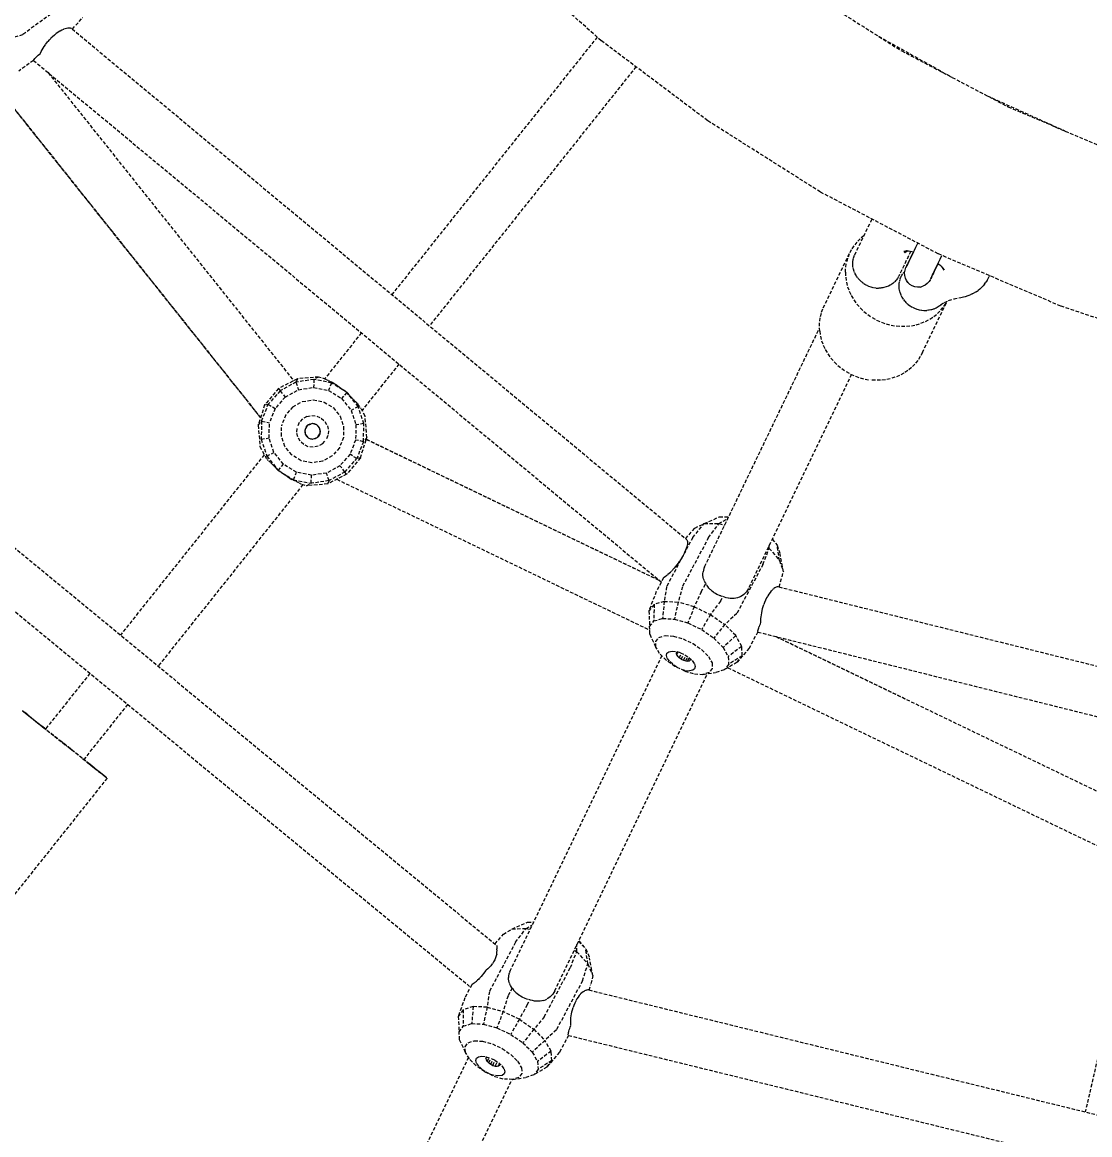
# Model space of a CAD drawing. Header units: millimetres. Extents: x -3111 to 2953, y -2449 to 2811.
# Drawn here: x -274.9 to 117.8, y -692.4 to -283.2 of the extents above; entities that cross this region are included whole.
import ezdxf

# ---------------------------------------------------------------- set-up
doc = ezdxf.new("R2010")
doc.units = ezdxf.units.MM
doc.linetypes.add('HIDDEN', pattern=[1.905, 1.27, -0.635])
for name, color, linetype in [('DIKOM_ЗОНА', 90, 'Continuous'), ('DIKOM_ОБЪЕКТ', 7, 'Continuous'), ('DIKOM_РАЗМЕР_ЗОНА', 7, 'Continuous')]:
    doc.layers.add(name, color=color, linetype=linetype)
doc.styles.add('style1', font='arialbd.ttf', dxfattribs={"width": 0.8})
doc.dimstyles.new('1-50', dxfattribs={"dimtxt": 300, "dimasz": 200, "dimexe": 100, "dimexo": 0, "dimgap": 100, "dimtad": 1, "dimtxsty": 'style1', "dimcen": 200, "dimclrd": 7, "dimclre": 7, "dimclrt": 7, "dimadec": 1, "dimazin": 2, "dimtfac": 1, "dimtmove": 0, "dimatfit": 2, "dimfxl": 0, "dimlwd": 25, "dimlwe": 18, "dimarcsym": 0})

# ---------------------------------------------------------------- blocks, each defined once
blk = doc.blocks.new('*D1')
at = {"layer": 'Defpoints', "color": 0, "transparency": 16777216}
for p in [(302.22, 2811.22), (-2635.43, -2447.87), (386.74, -2447.87)]:
    blk.add_point(p, dxfattribs=at)
at = {"layer": 'DIKOM_РАЗМЕР_ЗОНА', "color": 7, "lineweight": 18, "transparency": 16777216}
for p, q in [((302.22, 2811.22), (-2735.43, 2811.22)), ((386.74, -2447.87), (-2735.43, -2447.87))]:
    blk.add_line(p, q, dxfattribs=at)
at = {"layer": 'DIKOM_РАЗМЕР_ЗОНА', "color": 7, "lineweight": 25, "transparency": 16777216}
blk.add_line((-2635.43, 2611.22), (-2635.43, -2247.87), dxfattribs=at)
at = {"layer": 'DIKOM_РАЗМЕР_ЗОНА', "color": 7, "transparency": 16777216}
for points in [[(-2668.76, 2611.22), (-2602.09, 2611.22), (-2635.43, 2811.22)], [(-2668.76, -2247.87), (-2602.09, -2247.87), (-2635.43, -2447.87)]]:
    blk.add_solid(points, dxfattribs=at)
at = {"layer": 'DIKOM_РАЗМЕР_ЗОНА', "color": 7, "transparency": 16777216, "insert": (-2914.13, 265.93), "char_height": 300, "attachment_point": 5, "rotation": 90, "style": 'style1'}
blk.add_mtext('{\\fArial|b0|i0|c204|p34;\\H1.16667x;5260}', dxfattribs=at)

msp = doc.modelspace()

# ---------------------------------------------------------------- linework, layer by layer
at = {"layer": 'DIKOM_ЗОНА', "color": 3, "lineweight": 15}
msp.add_circle((322.894, 181.327), 2629.975, dxfattribs=at)
at = {"layer": 'DIKOM_ОБЪЕКТ', "color": 7, "linetype": 'HIDDEN', "lineweight": 15}
for p, q in [((-61.951, -290.023), (-98.631, -257.527)), ((11.249, -270.17), (48.589, -293.783)), ((-258.293, -275.713), (-274.794, -287.824)), ((-256.498, -285.804), (-252.691, -281.46)), ((-260.413, -286.147), (-261.055, -286.496)), ((-259.78, -285.859), (-260.395, -286.139)), ((-259.184, -285.637), (-259.762, -285.851)), ((-258.631, -285.494), (-259.165, -285.631)), ((-258.116, -285.422), (-258.612, -285.49)), ((-257.634, -285.415), (-258.098, -285.42)), ((-257.192, -285.477), (-257.615, -285.415)), ((-256.868, -285.56), (-257.077, -285.516)), ((-256.602, -285.717), (-30.389, -473.564)), ((-274.794, -287.824), (-280.542, -289.579)), ((-265.969, -290.933), (-265.483, -290.346)), ((-265.47, -290.331), (-264.956, -289.752)), ((-264.942, -289.737), (-264.402, -289.169)), ((-263.827, -288.601), (-264.389, -289.155)), ((-263.136, -287.992), (-263.811, -288.586)), ((-262.441, -287.435), (-263.119, -287.978)), ((-261.911, -287.052), (-262.425, -287.423)), ((-261.751, -286.937), (-261.911, -287.052)), ((-261.073, -286.506), (-261.734, -286.926)), ((-63.438, -288.705), (-138.96, -383.407)), ((-22.775, -319.462), (-61.951, -290.023)), ((40.109, -288.42), (67.093, -303.494)), ((-268.205, -294.583), (-267.94, -294.011)), ((-267.928, -293.989), (-267.622, -293.408)), ((-267.61, -293.387), (-267.266, -292.798)), ((-267.254, -292.778), (-266.874, -292.179)), ((-266.861, -292.161), (-266.446, -291.561)), ((-266.377, -291.47), (-265.982, -290.949)), ((48.589, -293.783), (87.709, -314.315)), ((-270.83, -297.282), (-276.254, -301.263)), ((-270.841, -297.291), (-39.826, -489.124)), ((-270.752, -297.089), (-270.629, -296.935)), ((-270.589, -296.887), (-270.353, -296.633)), ((-270.34, -296.62), (-270.091, -296.371)), ((-270.076, -296.357), (-269.786, -296.079)), ((-269.77, -296.064), (-269.439, -295.759)), ((-269.422, -295.744), (-269.053, -295.412)), ((-269.035, -295.396), (-268.629, -295.039)), ((-268.61, -295.023), (-268.262, -294.722)), ((-265.423, -301.789), (-175.088, -415.087)), ((-49.163, -299.632), (-125.129, -394.892)), ((-286.411, -304.365), (-187.264, -428.692)), ((-187.242, -428.624), (-286.401, -304.364)), ((80.07, -310.305), (109.124, -323.438)), ((87.709, -314.315), (128.355, -331.632)), ((18.643, -345.652), (-22.775, -319.462)), ((62.033, -368.426), (18.643, -345.652)), ((37.208, -356.594), (37.638, -355.822)), ((31.324, -368.812), (37.208, -356.594)), ((32.101, -364.119), (30.998, -365.483)), ((33.34, -362.863), (32.101, -364.119)), ((34.684, -361.748), (33.34, -362.863)), ((30.062, -366.919), (29.309, -368.41)), ((30.998, -365.483), (30.062, -366.919)), ((51.946, -367.476), (47.542, -376.622)), ((49.412, -367.425), (50.41, -367.337)), ((50.632, -367.346), (49.632, -368.051)), ((50.819, -367.353), (49.632, -368.051)), ((49.632, -368.051), (49.973, -367.463)), ((50.364, -367.341), (49.973, -367.463)), ((50.349, -367.307), (50.976, -367.348)), ((50.41, -367.337), (51.114, -367.364)), ((50.976, -367.348), (51.631, -367.424)), ((51.631, -367.424), (52.31, -367.536)), ((52.31, -367.536), (52.961, -367.671)), ((52.797, -368.014), (52.358, -368.924)), ((52.358, -368.924), (52.797, -368.014)), ((52.797, -368.014), (53.265, -367.041)), ((52.961, -367.671), (52.797, -368.014)), ((53.265, -367.041), (53.761, -366.012)), ((53.761, -366.012), (54.281, -364.931)), ((54.281, -364.931), (54.502, -364.473)), ((19.744, -388.271), (29.309, -368.41)), ((28.002, -373.372), (28.28, -371.635)), ((28.716, -369.981), (28.28, -371.635)), ((29.309, -368.41), (28.716, -369.981)), ((30.589, -372.255), (30.604, -371.804)), ((30.659, -373.137), (30.593, -372.32)), ((30.607, -371.702), (30.616, -371.445)), ((30.625, -371.314), (30.746, -370.518)), ((30.76, -370.452), (30.848, -370.136)), ((30.873, -370.044), (30.974, -369.68)), ((30.995, -369.614), (31.297, -368.875)), ((50.961, -371.824), (50.712, -372.343)), ((50.712, -372.343), (50.961, -371.824)), ((51.253, -371.219), (50.961, -371.824)), ((50.961, -371.824), (51.253, -371.219)), ((51.584, -370.531), (51.253, -371.219)), ((51.253, -371.219), (51.584, -370.531)), ((51.953, -369.764), (51.584, -370.531)), ((51.584, -370.531), (51.953, -369.764)), ((52.358, -368.924), (51.953, -369.764)), ((51.953, -369.764), (52.358, -368.924)), ((61.81, -372.345), (62.278, -371.373)), ((61.963, -372.027), (61.81, -372.345)), ((62.201, -372.2), (61.963, -372.027)), ((62.029, -372.055), (62.573, -372.512)), ((107.116, -387.634), (62.033, -368.426)), ((62.278, -371.373), (62.773, -370.344)), ((62.773, -370.344), (63.293, -369.264)), ((63.293, -369.264), (63.414, -369.014)), ((27.882, -375.192), (28.002, -373.372)), ((27.882, -375.192), (28.002, -377.029)), ((30.717, -373.447), (30.669, -373.201)), ((30.828, -374.013), (30.741, -373.571)), ((31.094, -374.874), (30.844, -374.076)), ((31.265, -375.28), (31.141, -374.996)), ((31.48, -375.771), (31.337, -375.443)), ((31.935, -376.572), (31.511, -375.829)), ((48.435, -376.687), (48.6, -376.388)), ((48.601, -376.387), (48.949, -375.948)), ((48.681, -376.254), (49.044, -375.744)), ((49.16, -375.58), (49.423, -375.28)), ((49.745, -374.918), (49.423, -375.28)), ((49.675, -375.381), (49.823, -374.414)), ((49.675, -375.381), (49.823, -374.414)), ((49.719, -376.359), (49.675, -375.381)), ((49.719, -376.359), (49.675, -375.381)), ((49.954, -377.31), (49.719, -376.359)), ((49.954, -377.31), (49.719, -376.359)), ((49.823, -374.414), (50.157, -373.495)), ((49.823, -374.414), (50.157, -373.495)), ((50.343, -373.108), (50.227, -373.349)), ((50.227, -373.349), (50.343, -373.108)), ((50.505, -372.771), (50.343, -373.108)), ((50.343, -373.108), (50.505, -372.771)), ((50.712, -372.343), (50.505, -372.771)), ((50.505, -372.771), (50.712, -372.343)), ((59.977, -376.152), (59.727, -376.67)), ((59.727, -376.67), (59.977, -376.152)), ((60.268, -375.547), (59.977, -376.152)), ((59.977, -376.152), (60.268, -375.547)), ((60.599, -374.86), (60.268, -375.547)), ((60.268, -375.547), (60.599, -374.86)), ((60.968, -374.094), (60.599, -374.86)), ((60.599, -374.86), (60.968, -374.094)), ((61.372, -373.254), (60.968, -374.094)), ((60.968, -374.094), (61.372, -373.254)), ((61.81, -372.345), (61.372, -373.254)), ((61.372, -373.254), (61.81, -372.345)), ((62.573, -372.512), (63.076, -372.975)), ((63.076, -372.975), (63.537, -373.439)), ((63.538, -373.442), (64.17, -374.288)), ((63.545, -373.451), (64.065, -374.415)), ((28.002, -377.029), (28.28, -378.806)), ((28.28, -378.806), (28.716, -380.524)), ((32.341, -377.142), (31.971, -376.628)), ((32.341, -377.142), (32.475, -377.329)), ((32.561, -377.434), (33.139, -378.086)), ((33.188, -378.134), (33.833, -378.729)), ((33.887, -378.773), (34.145, -378.968)), ((34.145, -378.968), (34.535, -379.262)), ((34.655, -379.347), (35.462, -379.838)), ((35.488, -379.851), (36.34, -380.261)), ((36.442, -380.297), (37.273, -380.601)), ((43.712, -380.285), (42.932, -380.586)), ((44.321, -379.973), (43.774, -380.257)), ((44.508, -379.876), (44.321, -379.973)), ((45.301, -379.349), (44.621, -379.806)), ((45.97, -378.779), (45.389, -379.276)), ((46.358, -378.364), (46.019, -378.731)), ((46.566, -378.139), (46.358, -378.364)), ((47.017, -377.525), (46.609, -378.087)), ((47.152, -377.32), (47.542, -376.621)), ((47.589, -379.479), (47.547, -380.192)), ((47.554, -380.309), (47.59, -381.035)), ((47.715, -378.661), (47.6, -379.336)), ((47.93, -377.864), (47.757, -378.465)), ((48.043, -377.552), (47.965, -377.741)), ((48.043, -377.552), (48.231, -377.098)), ((48.275, -376.976), (48.435, -376.687)), ((50.37, -378.197), (49.954, -377.31)), ((50.37, -378.197), (49.954, -377.31)), ((50.827, -378.94), (50.37, -378.197)), ((50.951, -378.987), (50.37, -378.197)), ((51.583, -379.662), (50.827, -378.94)), ((52.472, -380.211), (51.583, -379.662)), ((53.392, -380.548), (52.472, -380.211)), ((55.342, -380.657), (56.324, -380.366)), ((55.342, -380.657), (56.324, -380.366)), ((57.212, -379.955), (56.324, -380.366)), ((57.212, -379.955), (56.324, -380.366)), ((58.003, -379.378), (57.212, -379.955)), ((58.003, -379.378), (57.212, -379.955)), ((58.665, -378.657), (58.003, -379.378)), ((58.665, -378.657), (58.003, -379.378)), ((59.173, -377.821), (58.665, -378.657)), ((59.173, -377.821), (58.665, -378.657)), ((59.359, -377.434), (59.243, -377.676)), ((59.243, -377.676), (59.359, -377.434)), ((59.521, -377.098), (59.359, -377.434)), ((59.359, -377.434), (59.521, -377.098)), ((59.727, -376.67), (59.521, -377.098)), ((59.521, -377.098), (59.727, -376.67)), ((77.995, -380.81), (78.562, -380.186)), ((79.097, -379.592), (78.562, -380.186)), ((79.097, -379.592), (79.593, -378.9)), ((80.006, -378.236), (79.593, -378.9)), ((80.006, -378.236), (80.43, -377.47)), ((80.43, -377.47), (80.738, -376.723)), ((80.849, -376.443), (80.738, -376.723)), ((28.716, -380.524), (29.309, -382.182)), ((29.309, -382.182), (30.062, -383.782)), ((30.062, -383.782), (30.998, -385.354)), ((37.273, -380.601), (37.999, -380.788)), ((38.267, -380.85), (39.134, -380.983)), ((39.205, -380.988), (40.074, -381.033)), ((41.007, -380.99), (40.144, -381.033)), ((41.663, -380.892), (41.142, -380.973)), ((41.986, -380.842), (41.663, -380.892)), ((42.869, -380.608), (42.052, -380.825)), ((47.607, -381.144), (47.723, -381.878)), ((47.749, -381.975), (47.945, -382.709)), ((47.977, -382.792), (48.255, -383.523)), ((48.289, -383.591), (48.649, -384.309)), ((48.681, -384.361), (49.122, -385.061)), ((54.362, -380.699), (53.392, -380.548)), ((55.342, -380.657), (54.362, -380.699)), ((67.731, -384.985), (70.397, -384.427)), ((70.397, -384.427), (71.36, -384.227)), ((71.36, -384.227), (72.103, -384.057)), ((72.103, -384.057), (73.005, -383.78)), ((73.005, -383.78), (73.746, -383.506)), ((74.572, -383.15), (73.746, -383.506)), ((74.572, -383.15), (75.294, -382.778)), ((76.032, -382.342), (75.294, -382.778)), ((76.032, -382.342), (76.719, -381.876)), ((77.358, -381.363), (76.719, -381.876)), ((77.358, -381.363), (77.995, -380.81)), ((19.15, -389.843), (19.744, -388.271)), ((30.998, -385.354), (32.101, -386.878)), ((32.101, -386.878), (33.34, -388.314)), ((33.34, -388.314), (34.684, -389.625)), ((49.211, -385.175), (49.671, -385.77)), ((49.784, -385.89), (50.29, -386.429)), ((50.414, -386.539), (50.696, -386.787)), ((50.696, -386.787), (50.965, -387.023)), ((50.979, -387.035), (51.497, -387.413)), ((51.497, -387.413), (51.692, -387.555)), ((51.726, -387.58), (52.465, -388.021)), ((52.522, -388.056), (53.274, -388.418)), ((53.359, -388.458), (54.117, -388.743)), ((56.209, -404.695), (65.269, -385.88)), ((60.961, -388.498), (60.435, -388.724)), ((61.23, -388.382), (60.961, -388.498)), ((61.71, -388.114), (61.229, -388.383)), ((61.976, -387.965), (61.71, -388.114)), ((62.331, -387.712), (61.976, -387.964)), ((62.665, -387.475), (62.432, -387.64)), ((62.667, -387.473), (63.37, -386.897)), ((62.981, -389.123), (64.084, -387.761)), ((63.029, -387.1), (64.534, -386.2)), ((64.084, -387.761), (65.021, -386.324)), ((64.303, -386.301), (66.07, -385.531)), ((65.021, -386.324), (65.238, -385.893)), ((65.867, -385.594), (68.055, -384.917)), ((153.598, -403.152), (107.116, -387.634)), ((-383.986, -388.942), (-100.465, -622.69)), ((18.437, -393.234), (18.715, -391.497)), ((18.715, -391.497), (19.15, -389.843)), ((34.684, -389.625), (36.12, -390.787)), ((36.12, -390.787), (37.7, -391.843)), ((37.7, -391.843), (39.388, -392.779)), ((39.388, -392.779), (41.141, -393.571)), ((54.227, -388.784), (54.634, -388.896)), ((54.634, -388.896), (54.981, -388.991)), ((55.119, -389.029), (55.858, -389.161)), ((56.024, -389.191), (56.742, -389.251)), ((56.742, -389.251), (56.934, -389.268)), ((56.934, -389.268), (57.623, -389.261)), ((57.383, -393.274), (58.962, -392.448)), ((57.623, -389.261), (57.84, -389.259)), ((58.494, -389.19), (57.84, -389.259)), ((58.731, -389.164), (58.494, -389.19)), ((59.346, -389.038), (58.731, -389.164)), ((58.962, -392.448), (60.398, -391.495)), ((59.599, -388.986), (59.403, -389.026)), ((59.878, -388.898), (59.599, -388.985)), ((60.171, -388.806), (59.878, -388.898)), ((60.435, -388.724), (60.171, -388.806)), ((60.398, -391.495), (61.742, -390.38)), ((61.742, -390.38), (62.981, -389.123)), ((-23.898, -483.481), (18.362, -395.729)), ((18.317, -395.054), (18.437, -393.234)), ((18.437, -396.891), (18.317, -395.054)), ((41.141, -393.571), (42.915, -394.196)), ((42.915, -394.196), (44.716, -394.647)), ((44.716, -394.647), (46.591, -394.944)), ((46.591, -394.944), (48.491, -395.082)), ((48.491, -395.082), (50.366, -395.058)), ((50.366, -395.058), (52.168, -394.868)), ((52.168, -394.868), (53.941, -394.501)), ((53.941, -394.501), (55.694, -393.965)), ((55.694, -393.965), (57.383, -393.274)), ((-397.945, -400.762), (-110.037, -638.128)), ((-150.185, -397.483), (-163.694, -414.423)), ((18.437, -396.891), (18.715, -398.668)), ((18.715, -398.668), (19.15, -400.386)), ((19.15, -400.386), (19.744, -402.044)), ((19.744, -402.044), (20.497, -403.644)), ((20.497, -403.644), (21.433, -405.217)), ((56.209, -404.695), (55.455, -406.186)), ((-136.354, -408.967), (-149.927, -425.987)), ((21.433, -405.217), (22.536, -406.74)), ((22.536, -406.74), (23.775, -408.176)), ((23.775, -408.176), (25.119, -409.487)), ((53.416, -408.985), (52.177, -410.241)), ((54.519, -407.622), (53.416, -408.985)), ((55.455, -406.186), (54.519, -407.622)), ((30.129, -412.779), (-7.767, -491.471)), ((25.119, -409.487), (26.556, -410.649)), ((26.556, -410.649), (28.135, -411.705)), ((28.135, -411.705), (29.824, -412.641)), ((29.824, -412.641), (31.576, -413.433)), ((47.818, -413.136), (46.129, -413.827)), ((49.397, -412.31), (47.818, -413.136)), ((50.834, -411.356), (49.397, -412.31)), ((52.177, -410.241), (50.834, -411.356)), ((-173.721, -414.381), (-180.697, -417.985)), ((-174.235, -415.605), (-180.064, -418.779)), ((-173.721, -414.381), (-174.235, -415.605)), ((-167.673, -414.616), (-174.235, -415.605)), ((-174.235, -415.605), (-173.297, -418.4)), ((-165.896, -413.721), (-173.721, -414.381)), ((-167.673, -414.616), (-167.746, -417.563)), ((-165.896, -413.721), (-167.673, -414.616)), ((-161.168, -415.931), (-167.673, -414.616)), ((-163.207, -414.578), (-165.896, -413.721)), ((-162.831, -414.818), (-163.086, -414.665)), ((-162.406, -415.048), (-162.732, -414.877)), ((-161.885, -415.302), (-162.279, -415.114)), ((-161.168, -415.931), (-162.245, -418.675)), ((-161.276, -415.577), (-161.732, -415.375)), ((-161.099, -415.656), (-161.276, -415.577)), ((-155.505, -419.392), (-161.168, -415.931)), ((-160.585, -415.87), (-161.099, -415.656)), ((-160.386, -415.953), (-160.585, -415.87)), ((-159.92, -416.3), (-160.304, -415.986)), ((-159.746, -416.444), (-159.92, -416.3)), ((-159.255, -416.822), (-159.746, -416.444)), ((-159.064, -416.97), (-159.255, -416.822)), ((-158.536, -417.354), (-159.064, -416.97)), ((31.576, -413.433), (33.349, -414.057)), ((33.349, -414.057), (35.151, -414.509)), ((35.151, -414.509), (37.026, -414.805)), ((38.926, -414.944), (37.026, -414.805)), ((40.801, -414.92), (38.926, -414.944)), ((42.603, -414.73), (40.801, -414.92)), ((44.376, -414.364), (42.603, -414.73)), ((46.129, -413.827), (44.376, -414.364)), ((-180.697, -417.985), (-185.763, -423.984)), ((-180.064, -418.779), (-184.455, -423.755)), ((-178.225, -421.084), (-181.939, -425.293)), ((-180.697, -417.985), (-180.064, -418.779)), ((-180.064, -418.779), (-178.225, -421.084)), ((-178.225, -421.084), (-173.297, -418.4)), ((-173.297, -418.4), (-167.746, -417.563)), ((-167.746, -417.563), (-162.245, -418.675)), ((-162.245, -418.675), (-157.456, -421.602)), ((-158.331, -417.503), (-158.536, -417.354)), ((-157.774, -417.889), (-158.331, -417.503)), ((-157.557, -418.039), (-157.774, -417.889)), ((-156.976, -418.42), (-157.557, -418.039)), ((-155.505, -419.392), (-157.456, -421.602)), ((-156.75, -418.569), (-156.976, -418.42)), ((-156.153, -418.943), (-156.75, -418.569)), ((-155.921, -419.089), (-156.153, -418.943)), ((-155.921, -419.089), (-155.608, -419.275)), ((-155.608, -419.276), (-155.389, -419.459)), ((-151.367, -424.58), (-155.505, -419.392)), ((-155.177, -419.718), (-155.354, -419.501)), ((-154.719, -420.254), (-155.177, -419.718)), ((-154.542, -420.463), (-154.719, -420.254)), ((-154.084, -420.974), (-154.542, -420.463)), ((-153.907, -421.172), (-154.084, -420.974)), ((-153.906, -421.172), (-153.455, -421.652)), ((-185.763, -423.984), (-188.148, -431.466)), ((-186.88, -429.933), (-184.455, -423.755)), ((-185.763, -423.984), (-184.455, -423.755)), ((-184.455, -423.755), (-181.939, -425.293)), ((-181.939, -425.293), (-183.99, -430.517)), ((-175.368, -424.667), (-178.029, -427.682)), ((-175.368, -424.667), (-171.837, -422.744)), ((-171.837, -422.744), (-167.861, -422.145)), ((-167.861, -422.145), (-163.92, -422.942)), ((-163.92, -422.942), (-160.488, -425.038)), ((-160.488, -425.038), (-157.981, -428.182)), ((-157.456, -421.602), (-153.956, -425.99)), ((-151.367, -424.58), (-153.956, -425.99)), ((-153.455, -421.652), (-153.28, -421.838)), ((-153.28, -421.839), (-152.84, -422.281)), ((-152.84, -422.281), (-152.669, -422.454)), ((-152.669, -422.454), (-152.245, -422.854)), ((-152.245, -422.854), (-152.08, -423.01)), ((-152.08, -423.01), (-151.765, -423.287)), ((-151.7, -423.391), (-151.583, -423.577)), ((-151.584, -423.578), (-151.306, -424.004)), ((-149.253, -430.871), (-151.367, -424.58)), ((-151.306, -424.004), (-151.198, -424.169)), ((-151.198, -424.169), (-150.946, -424.535)), ((-150.848, -424.676), (-150.625, -424.977)), ((-150.538, -425.093), (-150.346, -425.326)), ((-148.811, -428.148), (-150.167, -425.523)), ((-178.029, -427.682), (-179.498, -431.425)), ((-171.792, -429.151), (-173.024, -430.498)), ((-170.206, -428.25), (-171.792, -429.151)), ((-170.206, -428.25), (-168.416, -427.883)), ((-168.416, -427.883), (-166.6, -428.086)), ((-166.6, -428.086), (-164.931, -428.843)), ((-164.931, -428.843), (-163.582, -430.076)), ((-157.981, -428.182), (-156.701, -431.994)), ((-153.956, -425.99), (-152.169, -431.311)), ((-148.151, -435.973), (-148.811, -428.148)), ((-188.148, -431.466), (-186.88, -429.933)), ((-188.148, -431.466), (-187.488, -439.291)), ((-186.88, -429.933), (-187.045, -436.568)), ((-186.88, -429.933), (-183.99, -430.517)), ((-184.13, -436.128), (-183.99, -430.517)), ((-179.598, -435.445), (-179.498, -431.425)), ((-173.986, -433.978), (-173.78, -432.161)), ((-173.024, -430.498), (-173.78, -432.161)), ((-170.92, -432.953), (-171.022, -433.847)), ((-170.936, -433.094), (-170.928, -433.298)), ((-170.928, -433.298), (-170.882, -434.36)), ((-170.548, -432.134), (-170.92, -432.953)), ((-170.767, -432.722), (-170.92, -432.954)), ((-170.216, -431.887), (-170.767, -432.722)), ((-169.942, -431.471), (-170.548, -432.134)), ((-170.548, -432.134), (-170.033, -431.571)), ((-169.942, -431.471), (-168.559, -430.953)), ((-169.161, -431.028), (-169.942, -431.471)), ((-169.161, -431.028), (-168.28, -430.848)), ((-169.161, -431.028), (-168.429, -430.878)), ((-167.387, -430.947), (-168.28, -430.848)), ((-167.846, -430.94), (-168.105, -430.87)), ((-167.102, -431.145), (-167.846, -430.94)), ((-166.566, -431.32), (-167.387, -430.947)), ((-166.837, -431.217), (-167.102, -431.145)), ((-165.902, -431.927), (-166.566, -431.32)), ((-166.266, -431.652), (-166.437, -431.438)), ((-166.102, -431.857), (-166.266, -431.652)), ((-165.643, -432.432), (-166.102, -431.857)), ((-165.458, -432.709), (-165.902, -431.927)), ((-165.277, -433.592), (-165.458, -432.709)), ((-165.39, -433.662), (-165.424, -432.876)), ((-165.373, -434.045), (-165.39, -433.662)), ((-165.379, -434.486), (-165.277, -433.592)), ((-163.582, -430.076), (-162.679, -431.666)), ((-162.679, -431.666), (-162.312, -433.461)), ((-162.312, -433.461), (-162.518, -435.277)), ((-156.701, -431.994), (-156.801, -436.013)), ((-152.169, -431.311), (-152.309, -436.921)), ((-149.253, -430.871), (-152.169, -431.311)), ((-149.419, -437.506), (-149.253, -430.871)), ((-187.045, -436.568), (-184.13, -436.128)), ((-187.045, -436.568), (-184.932, -442.858)), ((-182.342, -441.449), (-184.13, -436.128)), ((-178.317, -439.257), (-179.598, -435.445)), ((-173.619, -435.773), (-173.986, -433.978)), ((-172.717, -437.363), (-173.619, -435.773)), ((-171.368, -438.596), (-172.717, -437.363)), ((-171.022, -433.847), (-170.841, -434.73)), ((-170.882, -434.36), (-170.873, -434.573)), ((-170.841, -434.73), (-170.397, -435.512)), ((-170.76, -434.873), (-170.414, -435.308)), ((-170.414, -435.308), (-170.257, -435.506)), ((-170.397, -435.512), (-169.733, -436.119)), ((-170.257, -435.506), (-169.862, -436.001)), ((-169.733, -436.119), (-168.912, -436.491)), ((-169.562, -436.194), (-168.803, -436.403)), ((-168.912, -436.491), (-168.018, -436.591)), ((-168.803, -436.403), (-168.541, -436.475)), ((-168.541, -436.475), (-168.188, -436.572)), ((-167.137, -436.41), (-168.018, -436.591)), ((-167.137, -436.41), (-167.857, -436.558)), ((-166.357, -435.967), (-167.714, -436.476)), ((-166.357, -435.967), (-167.137, -436.41)), ((-166.357, -435.967), (-165.751, -435.304)), ((-165.751, -435.304), (-166.253, -435.854)), ((-166.189, -435.713), (-165.379, -434.485)), ((-165.751, -435.304), (-165.379, -434.486)), ((-165.36, -434.327), (-165.373, -434.045)), ((-164.506, -438.287), (-163.275, -436.94)), ((-162.518, -435.277), (-163.275, -436.94)), ((-156.801, -436.013), (-158.27, -439.757)), ((-152.309, -436.921), (-154.359, -442.146)), ((-149.419, -437.506), (-152.309, -436.921)), ((-149.419, -437.506), (-151.843, -443.683)), ((-150.535, -443.454), (-148.151, -435.973)), ((-148.151, -435.973), (-149.419, -437.506)), ((-148.37, -436.659), (-40.485, -488.577)), ((-148.351, -436.6), (-40.575, -488.502)), ((-187.488, -439.291), (-185.69, -442.771)), ((-184.932, -442.858), (-182.342, -441.449)), ((-178.843, -445.836), (-182.342, -441.449)), ((-175.81, -442.4), (-178.317, -439.257)), ((-169.699, -439.353), (-171.368, -438.596)), ((-167.883, -439.556), (-169.699, -439.353)), ((-166.093, -439.188), (-167.883, -439.556)), ((-164.506, -438.287), (-166.093, -439.188)), ((-158.27, -439.757), (-160.931, -442.771)), ((-185.93, -442.306), (-238.818, -508.625)), ((-185.383, -443.122), (-185.585, -442.878)), ((-185.083, -443.517), (-185.319, -443.199)), ((-184.743, -444.003), (-185.009, -443.617)), ((-184.932, -442.858), (-180.794, -448.047)), ((-184.439, -444.463), (-184.659, -444.124)), ((-183.79, -445.016), (-184.215, -444.643)), ((-183.209, -445.557), (-183.657, -445.134)), ((-183.068, -445.689), (-183.209, -445.557)), ((-182.604, -446.157), (-183.068, -445.689)), ((-180.794, -448.047), (-178.843, -445.836)), ((-174.053, -448.763), (-178.843, -445.836)), ((-172.379, -444.497), (-175.81, -442.4)), ((-168.438, -445.294), (-172.379, -444.497)), ((-164.462, -444.695), (-168.438, -445.294)), ((-160.931, -442.771), (-164.462, -444.695)), ((-154.359, -442.146), (-158.073, -446.355)), ((-156.235, -448.66), (-151.843, -443.683)), ((-150.535, -443.454), (-155.602, -449.454)), ((-151.843, -443.683), (-154.359, -442.146)), ((-150.535, -443.454), (-151.843, -443.683)), ((-182.457, -446.304), (-182.604, -446.157)), ((-182.457, -446.304), (-181.981, -446.811)), ((-181.981, -446.811), (-181.831, -446.971)), ((-181.831, -446.97), (-181.347, -447.51)), ((-181.348, -447.511), (-181.196, -447.68)), ((-181.196, -447.68), (-180.968, -447.947)), ((-180.668, -448.192), (-180.968, -447.947)), ((-180.794, -448.047), (-175.131, -451.508)), ((-180.466, -448.308), (-180.659, -448.199)), ((-179.824, -448.691), (-180.466, -448.308)), ((-179.623, -448.811), (-179.824, -448.691)), ((-179.623, -448.811), (-178.991, -449.207)), ((-178.991, -449.207), (-178.793, -449.331)), ((-178.793, -449.331), (-178.179, -449.735)), ((-178.179, -449.735), (-177.986, -449.862)), ((-177.986, -449.862), (-177.397, -450.269)), ((-175.131, -451.508), (-174.053, -448.763)), ((-168.552, -449.876), (-174.053, -448.763)), ((-168.626, -452.823), (-168.552, -449.876)), ((-163.002, -449.039), (-168.552, -449.876)), ((-158.073, -446.355), (-163.002, -449.039)), ((-162.063, -451.834), (-163.002, -449.039)), ((-155.602, -449.454), (-162.578, -453.058)), ((-156.235, -448.66), (-162.063, -451.834)), ((-156.235, -448.66), (-158.073, -446.355)), ((-155.602, -449.454), (-156.235, -448.66)), ((-171.709, -453.301), (-224.948, -520.06)), ((-177.397, -450.269), (-177.212, -450.397)), ((-177.212, -450.397), (-176.655, -450.803)), ((-176.655, -450.803), (-176.48, -450.931)), ((-176.48, -450.931), (-175.961, -451.331)), ((-175.961, -451.331), (-175.798, -451.456)), ((-175.205, -451.697), (-175.786, -451.466)), ((-175.017, -451.771), (-175.205, -451.697)), ((-175.131, -451.508), (-168.626, -452.823)), ((-174.475, -451.997), (-175.017, -451.771)), ((-174.305, -452.069), (-173.823, -452.282)), ((-173.671, -452.349), (-173.255, -452.547)), ((-173.125, -452.61), (-172.78, -452.79)), ((-172.671, -452.847), (-172.402, -453.008)), ((-172.196, -453.146), (-170.403, -453.718)), ((-170.403, -453.718), (-168.626, -452.823)), ((-162.578, -453.058), (-170.403, -453.718)), ((-162.063, -451.834), (-168.626, -452.823)), ((-162.578, -453.058), (-162.063, -451.834)), ((-159.244, -451.336), (-44.083, -506.813)), ((-24.052, -467.612), (-18.437, -465.131)), ((-18.676, -467.645), (-15.358, -465.747)), ((-18.437, -465.131), (-15.071, -465.152)), ((-30.876, -473.159), (-27.559, -469.299)), ((-28.282, -472.733), (-24.052, -467.612)), ((-27.559, -469.299), (-24.052, -467.612)), ((-24.052, -467.612), (-18.676, -467.645)), ((-22.462, -472.768), (-18.676, -467.645)), ((-18.676, -467.645), (-16.55, -468.223)), ((-22.462, -472.768), (-32.075, -490.84)), ((-28.282, -472.733), (-31.264, -478.339)), ((-30.167, -473.956), (-30.28, -473.704)), ((-30.101, -474.282), (-30.161, -473.97)), ((-30.089, -474.663), (-30.098, -474.298)), ((0.93, -473.412), (2.748, -475.553)), ((0.931, -473.409), (2.748, -475.553)), ((-31.422, -478.687), (-31.819, -479.39)), ((-31.264, -478.339), (-31.41, -478.664)), ((-31.262, -478.336), (-31.082, -477.975)), ((-31.071, -477.952), (-30.788, -477.311)), ((-30.779, -477.289), (-30.546, -476.688)), ((-30.539, -476.667), (-30.353, -476.109)), ((-30.347, -476.088), (-30.211, -475.581)), ((-30.207, -475.562), (-30.125, -475.107)), ((-30.123, -475.089), (-30.089, -474.681)), ((-2.435, -482.619), (-0.173, -476.746)), ((-0.543, -476.47), (-0.173, -476.746)), ((-0.173, -476.746), (-0.172, -475.7)), ((-0.173, -476.746), (3.64, -481.234)), ((2.748, -475.553), (3.869, -478.715)), ((3.64, -481.234), (2.748, -475.553)), ((5.105, -485.367), (3.869, -478.715)), ((-31.841, -479.425), (-37.894, -490.805)), ((-33.67, -482.239), (-34.122, -482.842)), ((-33.211, -481.596), (-33.656, -482.219)), ((-32.76, -480.936), (-33.197, -481.576)), ((-32.278, -480.168), (-32.747, -480.917)), ((-31.841, -479.426), (-32.264, -480.145)), ((-2.435, -482.619), (-12.048, -500.691)), ((3.64, -481.234), (5.105, -485.367)), ((-37.9, -486.8), (-38.316, -487.118)), ((-37.447, -486.427), (-37.879, -486.784)), ((-36.985, -486.016), (-37.426, -486.41)), ((-36.517, -485.569), (-36.965, -485.998)), ((-36.043, -485.087), (-36.498, -485.55)), ((-35.726, -484.747), (-36.025, -485.069)), ((-35.565, -484.575), (-35.726, -484.747)), ((-35.084, -484.032), (-35.547, -484.556)), ((-34.608, -483.46), (-35.067, -484.013)), ((-34.137, -482.861), (-34.592, -483.441)), ((-24.541, -486.058), (-24.49, -485.435)), ((-24.525, -486.669), (-24.541, -486.059)), ((-24.444, -487.29), (-24.524, -486.696)), ((-24.367, -484.782), (-24.487, -485.41)), ((-24.17, -484.129), (-24.361, -484.759)), ((-23.9, -483.485), (-24.162, -484.109)), ((3.56, -490.932), (5.105, -485.367)), ((-38.999, -487.57), (-41.691, -492.631)), ((-38.759, -487.423), (-38.999, -487.57)), ((-37.894, -490.805), (-38.774, -496.232)), ((-38.338, -487.133), (-38.737, -487.41)), ((-32.075, -490.84), (-33.639, -496.53)), ((-25.12, -492.731), (-23.468, -489.626)), ((-24.299, -487.897), (-24.414, -487.426)), ((-24.088, -488.49), (-24.29, -487.926)), ((-23.813, -489.064), (-24.074, -488.52)), ((-23.498, -489.58), (-23.813, -489.064)), ((-23.152, -490.194), (-23.468, -489.626)), ((-22.751, -490.795), (-23.129, -490.231)), ((-22.294, -491.374), (-22.723, -490.832)), ((2.791, -490.94), (2.385, -491.067)), ((3.121, -490.873), (2.913, -490.924)), ((3.429, -490.899), (288.743, -561.993)), ((-41.691, -492.631), (-44.424, -499.756)), ((-25.12, -492.731), (-27.733, -498.211)), ((-21.819, -491.885), (-22.294, -491.374)), ((-21.263, -492.4), (-21.783, -491.922)), ((-20.66, -492.876), (-21.222, -492.436)), ((-20.387, -493.065), (-20.614, -492.91)), ((-20.201, -493.191), (-20.387, -493.065)), ((-19.946, -493.339), (-20.201, -493.191)), ((-19.36, -493.677), (-19.946, -493.339)), ((-19.091, -493.8), (-19.36, -493.677)), ((-18.473, -494.081), (-19.091, -493.8)), ((-18.193, -494.177), (-18.473, -494.081)), ((-17.958, -494.251), (-18.193, -494.177)), ((-18.087, -496.19), (-17.184, -494.491)), ((-17.415, -494.432), (-17.859, -494.284)), ((-16.622, -494.723), (-17.184, -494.492)), ((-15.941, -494.938), (-16.622, -494.723)), ((-15.21, -495.105), (-15.892, -494.953)), ((-11.794, -494.945), (-12.416, -495.1)), ((-11.162, -494.721), (-11.763, -494.936)), ((-10.56, -494.435), (-11.098, -494.692)), ((-10.012, -494.101), (-10.56, -494.435)), ((-9.474, -493.693), (-9.99, -494.087)), ((-8.973, -493.223), (-9.454, -493.677)), ((-8.52, -492.694), (-8.957, -493.206)), ((-8.115, -492.108), (-8.506, -492.675)), ((-7.777, -491.488), (-8.114, -492.107)), ((-1.087, -494.981), (-1.462, -495.764)), ((-0.775, -494.406), (-1.078, -494.962)), ((-0.682, -494.233), (-0.775, -494.406)), ((-0.257, -493.55), (-0.671, -494.215)), ((0.182, -492.94), (-0.246, -493.533)), ((0.627, -492.405), (0.194, -492.925)), ((1.068, -491.948), (0.64, -492.39)), ((1.504, -491.579), (1.081, -491.934)), ((1.937, -491.29), (1.519, -491.567)), ((2.367, -491.075), (1.953, -491.281)), ((-42.52, -497.352), (-44.424, -499.756)), ((-42.52, -497.352), (-42.538, -503.457)), ((-38.774, -496.232), (-42.52, -497.352)), ((-38.774, -496.232), (-39.37, -502.51)), ((-38.774, -496.232), (-33.639, -496.53)), ((-33.639, -496.53), (-35.027, -502.762)), ((-27.733, -498.211), (-33.639, -496.53)), ((-27.733, -498.211), (-30.032, -504.184)), ((-27.733, -498.211), (-21.768, -501.071)), ((-18.087, -496.19), (-21.768, -501.071)), ((-14.486, -495.203), (-15.164, -495.114)), ((-13.777, -495.234), (-14.443, -495.207)), ((-13.125, -495.2), (-13.777, -495.234)), ((-12.45, -495.105), (-13.087, -495.199)), ((-2.747, -499.662), (-2.565, -498.923)), ((-2.56, -498.904), (-2.347, -498.159)), ((-2.341, -498.14), (-2.102, -497.395)), ((-1.83, -496.632), (-2.095, -497.375)), ((-1.471, -495.784), (-1.822, -496.612)), ((-44.424, -499.756), (-44.148, -505.49)), ((-42.538, -503.457), (-39.37, -502.51)), ((-39.37, -502.51), (-35.027, -502.762)), ((-35.027, -502.762), (-30.032, -504.184)), ((-21.768, -501.071), (-24.988, -506.603)), ((-21.768, -501.071), (-16.465, -504.766)), ((-12.048, -500.691), (-16.465, -504.766)), ((-3.187, -503.266), (-3.164, -502.61)), ((-3.162, -502.586), (-3.107, -501.905)), ((-3.105, -501.882), (-3.022, -501.178)), ((-3.019, -501.156), (-2.905, -500.436)), ((-2.882, -500.323), (-2.752, -499.683)), ((-44.148, -505.49), (-42.538, -503.457)), ((-44.006, -508.363), (-44.148, -505.49)), ((-30.032, -504.184), (-24.988, -506.603)), ((-24.988, -506.603), (-20.503, -509.727)), ((-16.465, -504.766), (-20.503, -509.727)), ((-12.462, -508.85), (-16.465, -504.766)), ((-4.387, -507.285), (-4.342, -507.093)), ((-4.327, -507.032), (-4.225, -506.7)), ((-4.219, -506.683), (-4.102, -506.35)), ((-4.095, -506.332), (-3.954, -505.955)), ((-3.946, -505.935), (-3.78, -505.516)), ((-3.771, -505.495), (-3.583, -505.036)), ((-3.574, -505.014), (-3.363, -504.517)), ((-3.353, -504.494), (-3.17, -504.071)), ((-3.179, -503.921), (-3.188, -503.291)), ((-41.795, -513.033), (-44.006, -508.363)), ((-41.897, -510.976), (-40.743, -509.52)), ((-41.795, -513.033), (-41.897, -510.976)), ((-40.743, -509.52), (-38.474, -508.84)), ((-38.474, -508.84), (-35.362, -509.021)), ((-35.362, -509.021), (-31.784, -510.04)), ((-31.784, -510.04), (-28.17, -511.772)), ((-20.503, -509.727), (-17.118, -513.181)), ((-12.462, -508.85), (-17.118, -513.181)), ((-10.243, -512.83), (-12.462, -508.85)), ((-4.373, -507.493), (-7.532, -513.432)), ((-4.379, -507.505), (286.992, -580.107)), ((2.312, -509.172), (133.016, -572.07)), ((2.383, -509.19), (50.275, -532.253)), ((-40.451, -515.446), (-41.795, -513.033)), ((-38.026, -517.92), (-40.451, -515.446)), ((-37.966, -516.134), (-37.752, -515.309)), ((-37.752, -515.309), (-37.038, -514.763)), ((-37.038, -514.763), (-35.896, -514.551)), ((-35.896, -514.551), (-34.438, -514.693)), ((-32.808, -515.173), (-34.438, -514.693)), ((-34.246, -515.03), (-34.351, -515.435)), ((-34.351, -515.435), (-34.201, -515.939)), ((-33.981, -514.827), (-34.246, -515.03)), ((-34.201, -515.939), (-33.66, -514.922)), ((-33.215, -517.038), (-32.339, -515.393)), ((-32.808, -515.173), (-31.165, -515.945)), ((-28.17, -511.772), (-24.957, -514.011)), ((-24.957, -514.011), (-22.532, -516.486)), ((-17.118, -513.181), (-15.242, -516.547)), ((-10.243, -512.83), (-15.242, -516.547)), ((-7.532, -513.432), (-11.98, -518.63)), ((-10.076, -516.227), (-10.243, -512.83)), ((-39.673, -516.239), (-95.438, -632.035)), ((-34.812, -520.159), (-38.026, -517.92)), ((-37.661, -517.158), (-37.966, -516.134)), ((-36.864, -518.282), (-37.661, -517.158)), ((-35.656, -519.392), (-36.864, -518.282)), ((-34.156, -520.382), (-35.656, -519.392)), ((-34.201, -515.939), (-33.809, -516.492)), ((-33.809, -516.492), (-33.215, -517.038)), ((-32.476, -517.526), (-33.215, -517.038)), ((-32.476, -517.526), (-31.671, -515.706)), ((-32.476, -517.526), (-31.668, -517.905)), ((-31.668, -517.905), (-30.765, -516.208)), ((-31.668, -517.905), (-30.866, -518.142)), ((-31.165, -515.945), (-29.664, -516.935)), ((-30.866, -518.142), (-30.175, -516.597)), ((-30.866, -518.142), (-30.148, -518.212)), ((-30.148, -518.212), (-29.533, -517.055)), ((-30.148, -518.212), (-29.586, -518.107)), ((-29.664, -516.935), (-28.457, -518.045)), ((-29.586, -518.107), (-29.235, -517.839)), ((-29.235, -517.839), (-29.13, -517.432)), ((-28.457, -518.045), (-27.66, -519.169)), ((-27.66, -519.169), (-27.354, -520.193)), ((-22.532, -516.486), (-21.187, -518.897)), ((-21.187, -518.897), (-21.086, -520.956)), ((-11.98, -518.63), (-16.71, -521.452)), ((-15.1, -519.42), (-16.71, -521.452)), ((-15.242, -516.547), (-15.1, -519.42)), ((-10.076, -516.227), (-15.1, -519.42)), ((-11.98, -518.63), (-10.076, -516.227)), ((-250.042, -522.7), (-266.383, -543.191)), ((-79.04, -639.472), (-22.877, -522.847)), ((-31.199, -521.891), (-34.812, -520.159)), ((-34.156, -520.382), (-32.513, -521.154)), ((-32.513, -521.154), (-30.883, -521.634)), ((-31.199, -521.891), (-27.62, -522.91)), ((-30.883, -521.634), (-29.425, -521.776)), ((-28.283, -521.564), (-29.425, -521.776)), ((-27.568, -521.017), (-28.283, -521.564)), ((-27.62, -522.91), (-24.509, -523.09)), ((-27.354, -520.193), (-27.568, -521.017)), ((-24.509, -523.09), (-19.877, -522.4)), ((-22.239, -522.412), (-24.509, -523.09)), ((-21.086, -520.956), (-22.239, -522.412)), ((-16.71, -521.452), (-19.877, -522.4)), ((-15.363, -520.649), (127.942, -589.685)), ((-236.172, -534.135), (-252.331, -554.397)), ((-274.899, -536.4), (-266.383, -543.191)), ((-274.899, -536.4), (-271.718, -538.936)), ((-274.899, -536.4), (-274.678, -536.576)), ((-274.899, -536.4), (-274.678, -536.576)), ((-274.678, -536.576), (-274.331, -536.853)), ((-272.943, -537.96), (-274.331, -536.853)), ((-274.331, -536.853), (-273.859, -537.229)), ((-274.181, -536.973), (-273.859, -537.229)), ((-273.079, -537.851), (-273.859, -537.229)), ((-273.859, -537.229), (-273.077, -537.853)), ((-273.859, -537.229), (-273.261, -537.707)), ((-273.859, -537.229), (-273.261, -537.707)), ((-273.261, -537.707), (-272.515, -538.301)), ((-272.515, -538.301), (-271.638, -539)), ((-271.638, -539), (-265.887, -543.586)), ((-271.638, -539), (-270.653, -539.786)), ((-270.653, -539.786), (-269.584, -540.638)), ((-269.584, -540.638), (-268.441, -541.55)), ((-266.736, -542.91), (-268.441, -541.55)), ((-268.441, -541.55), (-267.185, -542.552)), ((-267.711, -542.133), (-267.185, -542.552)), ((-267.185, -542.552), (-265.842, -543.622)), ((-265.842, -543.622), (-264.448, -544.734)), ((-252.872, -553.965), (-264.448, -544.734)), ((-264.448, -544.734), (-263.037, -545.859)), ((-263.037, -545.859), (-261.604, -547.002)), ((-255.677, -551.729), (-261.604, -547.002)), ((-261.604, -547.002), (-260.113, -548.192)), ((-260.113, -548.192), (-258.602, -549.397)), ((-257.11, -550.586), (-258.602, -549.397)), ((-256.478, -551.091), (-257.321, -550.417)), ((-255.677, -551.729), (-257.11, -550.586)), ((-254.267, -552.854), (-255.677, -551.729)), ((-254.576, -552.607), (-254.992, -552.275)), ((-252.872, -553.965), (-254.267, -552.854)), ((-252.959, -553.896), (-253.14, -553.752)), ((-251.529, -555.037), (-252.872, -553.965)), ((-252.827, -554.001), (-247.076, -558.588)), ((-247.076, -558.588), (-252.331, -554.397)), ((-250.273, -556.038), (-251.529, -555.037)), ((-248.062, -557.802), (-251.004, -555.456)), ((-250.984, -555.471), (-248.062, -557.802)), ((-249.13, -556.95), (-250.919, -555.523)), ((-250.864, -555.567), (-249.13, -556.95)), ((-249.13, -556.95), (-250.273, -556.038)), ((-248.062, -557.802), (-249.13, -556.95)), ((-247.076, -558.588), (-248.062, -557.802)), ((-246.839, -558.776), (-247.076, -558.588)), ((-246.199, -559.287), (-247.076, -558.588)), ((-246.839, -558.776), (-244.037, -561.012)), ((-244.037, -561.012), (-246.714, -558.876)), ((-245.454, -559.882), (-246.199, -559.287)), ((-244.283, -560.816), (-245.632, -559.74)), ((-244.855, -560.359), (-245.454, -559.882)), ((-244.383, -560.735), (-244.855, -560.359)), ((-243.721, -561.264), (-278.013, -604.265)), ((-244.037, -561.012), (-244.383, -560.735)), ((-244.037, -561.012), (-244.279, -560.819)), ((-243.816, -561.188), (-244.037, -561.012)), ((-243.816, -561.188), (-244.037, -561.012)), ((135.032, -601.309), (116.155, -684.013)), ((-97.955, -618.668), (-94.768, -616.748)), ((-94.768, -616.748), (-89.004, -614.235)), ((-94.768, -616.748), (-89.616, -616.527)), ((-93.474, -621.641), (-89.616, -616.527)), ((-89.616, -616.527), (-87.39, -615.324)), ((-89.616, -616.527), (-88.139, -616.879)), ((-89.004, -614.235), (-86.82, -614.141)), ((-93.474, -621.641), (-103.086, -639.713)), ((-101.018, -622.234), (-97.955, -618.668)), ((-70.251, -621.221), (-67.649, -624.059)), ((-70.192, -621.097), (-67.649, -624.059)), ((-100.4, -625.972), (-100.557, -626.639)), ((-100.397, -625.956), (-100.306, -625.316)), ((-100.256, -623.071), (-100.34, -622.842)), ((-100.286, -624.676), (-100.325, -624.278)), ((-100.305, -625.299), (-100.285, -624.693)), ((-100.292, -624.132), (-100.235, -623.74)), ((-100.22, -623.371), (-100.253, -623.08)), ((-100.235, -623.728), (-100.22, -623.382)), ((-73.286, -630.928), (-70.965, -625.107)), ((-71.83, -624.499), (-70.965, -625.107)), ((-70.965, -625.107), (-70.864, -622.494)), ((-70.965, -625.107), (-66.854, -629.589)), ((-67.649, -624.059), (-66.251, -627.292)), ((-66.854, -629.589), (-67.649, -624.059)), ((-102.011, -629.524), (-102.541, -630.227)), ((-101.534, -628.799), (-102.001, -629.51)), ((-101.13, -628.074), (-101.526, -628.785)), ((-100.802, -627.358), (-101.122, -628.06)), ((-100.561, -626.655), (-100.796, -627.343)), ((-68.837, -635.78), (-66.854, -629.589)), ((-66.854, -629.589), (-65.028, -633.815)), ((-65.028, -633.815), (-66.251, -627.292)), ((-106.119, -634.171), (-106.554, -634.663)), ((-105.665, -633.636), (-106.107, -634.158)), ((-105.208, -633.071), (-105.653, -633.621)), ((-104.753, -632.48), (-105.197, -633.057)), ((-104.519, -632.162), (-104.742, -632.466)), ((-104.228, -631.922), (-104.519, -632.162)), ((-103.646, -631.392), (-104.215, -631.911)), ((-103.087, -630.83), (-103.634, -631.381)), ((-102.551, -630.239), (-103.076, -630.818)), ((-96.025, -633.976), (-96.072, -634.598)), ((-95.904, -633.328), (-96.022, -633.958)), ((-95.708, -632.68), (-95.899, -633.31)), ((-95.436, -632.032), (-95.7, -632.66)), ((-82.898, -649), (-73.286, -630.928)), ((-65.028, -633.815), (-65.765, -637.141)), ((-109.59, -637.288), (-112.112, -642.03)), ((-109.385, -637.177), (-109.59, -637.289)), ((-109.03, -636.947), (-109.371, -637.169)), ((-108.658, -636.672), (-109.016, -636.938)), ((-108.268, -636.352), (-108.643, -636.661)), ((-107.862, -635.99), (-108.254, -636.34)), ((-107.44, -635.588), (-107.848, -635.977)), ((-107.007, -635.15), (-107.426, -635.575)), ((-106.675, -634.794), (-106.993, -635.137)), ((-96.051, -635.225), (-96.072, -634.617)), ((-95.962, -635.836), (-96.048, -635.245)), ((-95.813, -636.408), (-95.962, -635.836)), ((-95.614, -636.938), (-95.807, -636.431)), ((-95.316, -637.544), (-95.586, -637.01)), ((-94.975, -638.076), (-95.302, -637.568)), ((-94.686, -638.442), (-94.957, -638.1)), ((-68.837, -635.78), (-78.45, -653.851)), ((-66.343, -639.223), (-65.765, -637.141)), ((-112.112, -642.03), (-114.535, -648.862)), ((-103.086, -639.713), (-103.926, -645.49)), ((-96.232, -641.348), (-98.036, -647.122)), ((-94.686, -638.442), (-96.232, -641.348)), ((-94.686, -638.442), (-94.588, -638.609)), ((-94.588, -638.61), (-94.2, -639.164)), ((-94.177, -639.196), (-93.737, -639.727)), ((-93.22, -640.259), (-93.709, -639.758)), ((-92.653, -640.756), (-93.188, -640.289)), ((-92.038, -641.214), (-92.615, -640.785)), ((-91.616, -641.486), (-92.025, -641.222)), ((-91.054, -641.793), (-91.616, -641.486)), ((-90.764, -641.951), (-91.054, -641.793)), ((-90.172, -642.203), (-90.764, -641.951)), ((-89.867, -642.333), (-90.172, -642.203)), ((-89.251, -642.529), (-89.867, -642.333)), ((-81.276, -642.109), (-81.826, -642.45)), ((-80.74, -641.695), (-81.258, -642.096)), ((-80.242, -641.222), (-80.724, -641.681)), ((-79.789, -640.691), (-80.228, -641.207)), ((-79.387, -640.107), (-79.778, -640.675)), ((-79.048, -639.486), (-79.388, -640.108)), ((-70.468, -641.791), (-70.891, -642.46)), ((-70.013, -641.18), (-70.458, -641.776)), ((-69.548, -640.647), (-70.002, -641.166)), ((-69.082, -640.191), (-69.535, -640.633)), ((-68.615, -639.827), (-69.068, -640.179)), ((-68.147, -639.544), (-68.601, -639.816)), ((-67.676, -639.336), (-68.131, -639.536)), ((-67.339, -639.244), (-67.66, -639.329)), ((-66.911, -639.133), (-67.234, -639.193)), ((-66.552, -639.171), (-66.86, -639.135)), ((-66.553, -639.171), (290.31, -726.756)), ((-112.705, -646.416), (-114.535, -648.862)), ((-112.705, -646.416), (-112.707, -652.51)), ((-109.021, -645.245), (-112.705, -646.416)), ((-109.021, -645.245), (-109.591, -651.52)), ((-103.926, -645.49), (-109.021, -645.245)), ((-103.926, -645.49), (-105.283, -651.727)), ((-103.926, -645.49), (-98.036, -647.122)), ((-89.143, -644.609), (-92.061, -649.944)), ((-88.908, -642.628), (-89.251, -642.529)), ((-89.143, -644.609), (-88.177, -642.793)), ((-88.177, -642.793), (-88.704, -642.688)), ((-87.979, -642.868), (-88.177, -642.793)), ((-87.241, -643.082), (-87.933, -642.885)), ((-86.506, -643.228), (-87.198, -643.093)), ((-85.778, -643.306), (-86.465, -643.233)), ((-85.067, -643.319), (-85.741, -643.307)), ((-84.407, -643.27), (-85.067, -643.319)), ((-83.735, -643.16), (-84.378, -643.268)), ((-83.08, -642.988), (-83.708, -643.156)), ((-83.055, -642.982), (-82.448, -642.755)), ((-82.426, -642.746), (-81.924, -642.5)), ((-72.702, -647.177), (-72.513, -646.427)), ((-72.508, -646.409), (-72.288, -645.657)), ((-72.034, -644.893), (-72.283, -645.64)), ((-71.687, -644.037), (-72.027, -644.874)), ((-71.452, -643.536), (-71.679, -644.019)), ((-71.308, -643.228), (-71.452, -643.536)), ((-70.901, -642.476), (-71.299, -643.211)), ((-114.535, -648.862), (-114.254, -654.579)), ((-98.036, -647.122), (-100.301, -653.108)), ((-92.061, -649.944), (-98.036, -647.122)), ((-92.061, -649.944), (-95.248, -655.494)), ((-92.061, -649.944), (-86.721, -653.616)), ((-82.898, -649), (-86.721, -653.616)), ((-73.134, -650.89), (-73.117, -650.2)), ((-73.116, -650.179), (-73.07, -649.466)), ((-73.068, -649.446), (-72.987, -648.718)), ((-72.984, -648.698), (-72.866, -647.96)), ((-72.862, -647.94), (-72.739, -647.352)), ((-114.254, -654.579), (-112.707, -652.51)), ((-114.047, -657.477), (-114.254, -654.579)), ((-112.707, -652.51), (-109.591, -651.52)), ((-109.591, -651.52), (-105.283, -651.727)), ((-105.283, -651.727), (-100.301, -653.108)), ((-100.301, -653.108), (-95.248, -655.494)), ((-86.721, -653.616), (-90.732, -658.599)), ((-86.721, -653.616), (-82.661, -657.694)), ((-78.45, -653.851), (-82.661, -657.694)), ((-73.918, -654.66), (-73.819, -654.271)), ((-73.814, -654.253), (-73.689, -653.823)), ((-73.683, -653.804), (-73.533, -653.335)), ((-73.527, -653.315), (-73.354, -652.806)), ((-73.347, -652.785), (-73.153, -652.241)), ((-73.118, -651.578), (-73.134, -650.912)), ((-73.081, -652.048), (-73.117, -651.6)), ((-111.847, -662.114), (-114.047, -657.477)), ((-111.996, -660.038), (-110.887, -658.556)), ((-110.887, -658.556), (-108.654, -657.847)), ((-108.654, -657.847), (-105.568, -657.995)), ((-105.568, -657.995), (-101.999, -658.984)), ((-95.248, -655.494), (-90.732, -658.599)), ((-90.732, -658.599), (-87.298, -662.048)), ((-82.661, -657.694), (-87.298, -662.048)), ((-80.37, -661.687), (-82.661, -657.694)), ((-73.985, -655.848), (-77.27, -662.025)), ((-74.055, -655.648), (-74.051, -655.398)), ((-74.036, -655.29), (-73.999, -655.037)), ((-74.001, -655.878), (288.385, -744.818)), ((-73.996, -655.021), (-73.923, -654.677)), ((-111.847, -662.114), (-111.996, -660.038)), ((-110.458, -664.533), (-111.847, -662.114)), ((-101.999, -658.984), (-98.379, -660.694)), ((-98.379, -660.694), (-95.143, -662.918)), ((-87.298, -662.048), (-85.361, -665.425)), ((-80.37, -661.687), (-85.361, -665.425)), ((-77.27, -662.025), (-81.954, -667.559)), ((-80.124, -665.113), (-80.37, -661.687)), ((-110.801, -663.937), (-146.575, -738.224)), ((-107.999, -667.004), (-110.458, -664.533)), ((-108.048, -665.065), (-107.798, -664.257)), ((-107.777, -666.08), (-108.048, -665.065)), ((-107.798, -664.257), (-107.053, -663.734)), ((-107.014, -667.198), (-107.777, -666.08)), ((-107.053, -663.734), (-105.882, -663.545)), ((-105.882, -663.545), (-104.406, -663.712)), ((-104.432, -664.399), (-104.168, -663.903)), ((-104.309, -664.002), (-104.432, -664.399)), ((-104.432, -664.399), (-104.299, -664.899)), ((-104.406, -663.712), (-102.768, -664.215)), ((-104.051, -663.821), (-104.309, -664.002)), ((-104.299, -664.899), (-103.923, -665.449)), ((-103.923, -665.449), (-103.197, -664.083)), ((-103.342, -665.997), (-103.923, -665.449)), ((-103.342, -665.997), (-102.575, -664.308)), ((-103.342, -665.997), (-102.613, -666.49)), ((-101.129, -665.006), (-102.768, -664.215)), ((-102.613, -666.49), (-101.681, -664.739)), ((-102.613, -666.49), (-101.806, -666.879)), ((-101.806, -666.879), (-101.015, -665.083)), ((-101.806, -666.879), (-101, -667.126)), ((-101.129, -665.006), (-99.648, -666.006)), ((-101, -667.126), (-100.204, -665.63)), ((-99.698, -667.116), (-99.289, -666.345)), ((-99.698, -667.116), (-99.332, -666.858)), ((-99.648, -666.006), (-98.466, -667.12)), ((-99.332, -666.858), (-99.208, -666.46)), ((-95.143, -662.918), (-92.683, -665.389)), ((-92.683, -665.389), (-91.295, -667.809)), ((-85.361, -665.425), (-85.153, -668.323)), ((-80.124, -665.113), (-85.153, -668.323)), ((-81.954, -667.559), (-80.124, -665.113)), ((-104.763, -669.229), (-107.999, -667.004)), ((-105.832, -668.313), (-107.014, -667.198)), ((-105.832, -668.313), (-104.351, -669.313)), ((-104.763, -669.229), (-101.143, -670.939)), ((-104.351, -669.313), (-102.712, -670.103)), ((-102.712, -670.103), (-101.074, -670.607)), ((-101.143, -670.939), (-97.574, -671.928)), ((-99.598, -670.773), (-101.074, -670.607)), ((-101, -667.126), (-100.274, -667.208)), ((-100.274, -667.208), (-99.698, -667.116)), ((-98.428, -670.585), (-99.598, -670.773)), ((-98.466, -667.12), (-97.703, -668.239)), ((-97.682, -670.062), (-98.428, -670.585)), ((-97.703, -668.239), (-97.432, -669.254)), ((-97.432, -669.254), (-97.682, -670.062)), ((-91.147, -669.885), (-92.255, -671.367)), ((-91.295, -667.809), (-91.147, -669.885)), ((-86.7, -670.391), (-89.816, -671.382)), ((-81.954, -667.559), (-86.7, -670.391)), ((-85.153, -668.323), (-86.7, -670.391)), ((-130.358, -746.033), (-94.736, -672.064)), ((-94.487, -672.076), (-97.574, -671.928)), ((-92.255, -671.367), (-94.487, -672.076)), ((-94.487, -672.076), (-89.816, -671.382))]:
    msp.add_line(p, q, dxfattribs=at)

# ---------------------------------------------------------------- dimensions: what is measured, and where the dimension line sits
at = {"layer": 'DIKOM_РАЗМЕР_ЗОНА'}
dim = msp.add_linear_dim(base=(-2635.426, -2447.873), p1=(302.219, 2811.221), p2=(386.738, -2447.873), angle=90, text='{\\fArial|b0|i0|c204|p34;\\H1.16667x;5260}', dimstyle='1-50', dxfattribs=at)
dim.commit()
dim.dimension.update_dxf_attribs({"geometry": '*D1', "text_midpoint": (-2635.426, 265.934), "dimtype": 160})

doc.saveas('drawing.dxf')
